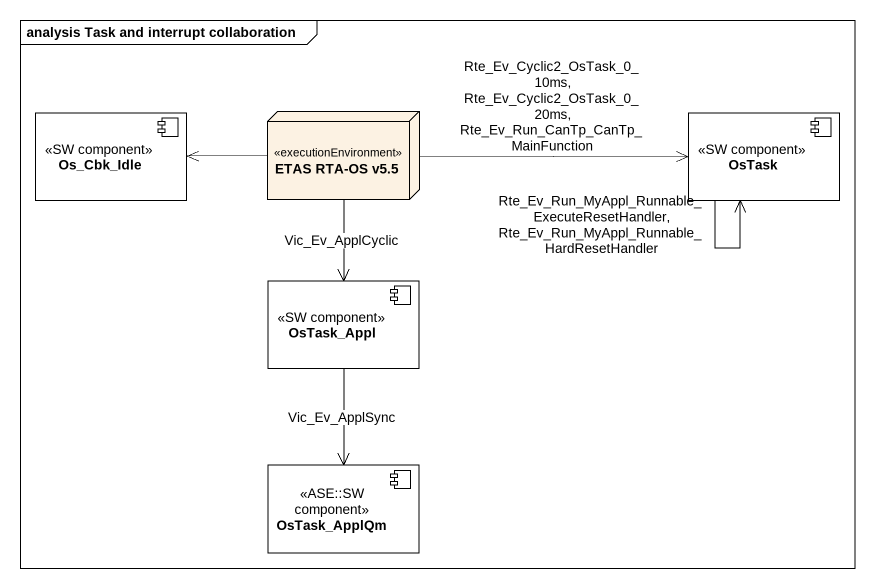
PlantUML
@startuml
mainframe analysis Task and interrupt collaboration
component Os_Cbk_Idle <<SW component>> #FFFFFF
node "ETAS RTA-OS v5.5" as ETAS_RTA_OS_v5_5 <<executionEnvironment>>
component OsTask <<SW component>> #FFFFFF
component OsTask_Appl <<SW component>> #FFFFFF
component OsTask_ApplQm <<ASE::SW component>> #FFFFFF
ETAS_RTA_OS_v5_5 -left-> Os_Cbk_Idle
ETAS_RTA_OS_v5_5 -right-> OsTask : Rte_Ev_Cyclic2_OsTask_0_10ms, Rte_Ev_Cyclic2_OsTask_0_20ms, Rte_Ev_Run_CanTp_CanTp_MainFunction
ETAS_RTA_OS_v5_5 --> OsTask_Appl : Vic_Ev_ApplCyclic
OsTask --> OsTask : Rte_Ev_Run_MyAppl_Runnable_ExecuteResetHandler, Rte_Ev_Run_MyAppl_Runnable_HardResetHandler
OsTask_Appl --> OsTask_ApplQm : Vic_Ev_ApplSync
@enduml
